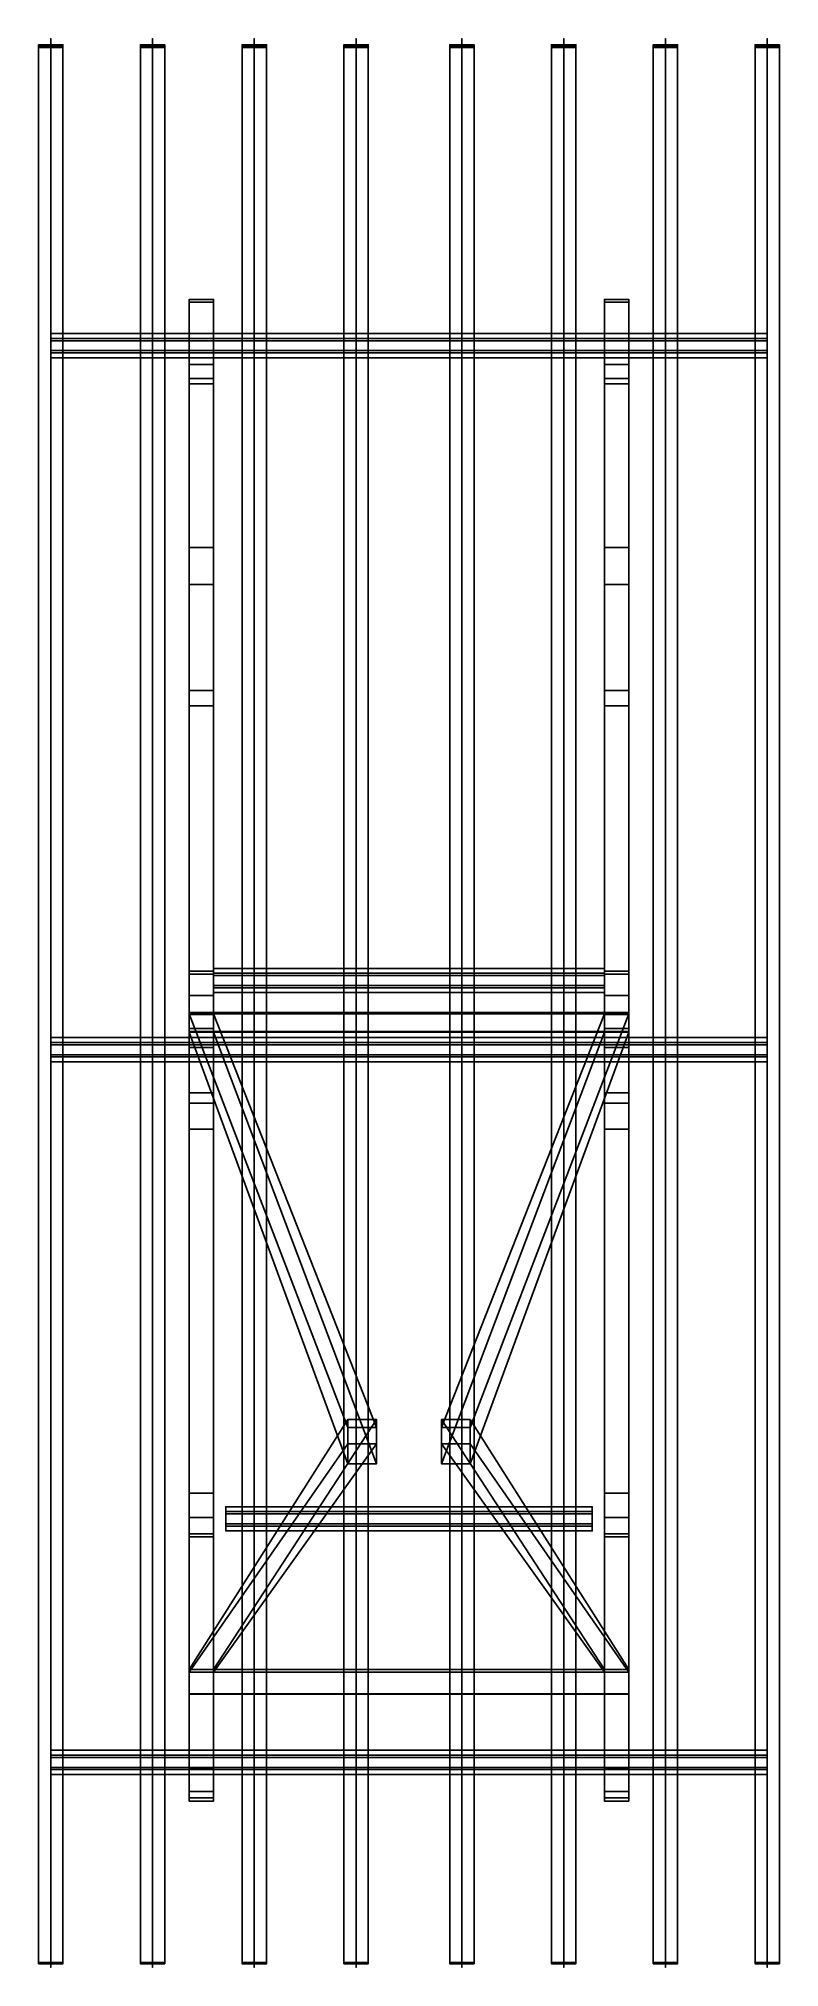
# Model space of a CAD drawing. Extents: x -0.91 to 0.91, y -1.1 to 3.64.
import ezdxf

# ---------------------------------------------------------------- set-up
doc = ezdxf.new("R2010")
doc.units = 0
doc.layers.add('FRAME', color=2, linetype='CONTINUOUS')
doc.layers.add('RAILS', color=1, linetype='CONTINUOUS')

msp = doc.modelspace()

# ---------------------------------------------------------------- linework, layer by layer
at = {"layer": 'FRAME'}
for points in [[(-0.54, 2.9951, 0.8113), (-0.54, -0.6856, 0.8188), (-0.48, -0.6856, 0.8188), (-0.48, 2.9951, 0.8113)], [(-0.48, 2.9951, 0.8113), (-0.48, 2.9887, 0.7516), (-0.54, 2.9887, 0.7516), (-0.54, 2.9951, 0.8113)], [(-0.54, 2.9887, 0.7516), (-0.54, -0.6931, 0.7492), (-0.54, -0.6856, 0.8188), (-0.54, 2.9951, 0.8113)], [(-0.48, 2.9887, 0.7516), (-0.48, -0.6931, 0.7492), (-0.54, -0.6931, 0.7492), (-0.54, 2.9887, 0.7516)], [(-0.54, 2.7877, 0.7533), (-0.54, 2.9887, 0.7516), (-0.54, 2.8354, 0.6375), (-0.54, 2.8011, 0.6915)], [(-0.54, 2.9887, 0.7516), (-0.48, 2.9887, 0.7516), (-0.48, 2.8354, 0.6375), (-0.54, 2.8354, 0.6375)], [(-0.48, -0.6856, 0.8188), (-0.48, -0.6931, 0.7492), (-0.48, 2.9887, 0.7516), (-0.48, 2.9951, 0.8113)], [(-0.48, 2.8011, 0.6915), (-0.48, 2.8354, 0.6375), (-0.48, 2.9887, 0.7516), (-0.48, 2.7877, 0.7533)], [(0.48, 2.9951, 0.8113), (0.48, -0.6856, 0.8188), (0.54, -0.6856, 0.8188), (0.54, 2.9951, 0.8113)], [(0.48, 2.9887, 0.7516), (0.48, -0.6931, 0.7492), (0.48, -0.6856, 0.8188), (0.48, 2.9951, 0.8113)], [(0.54, 2.9951, 0.8113), (0.54, 2.9887, 0.7516), (0.48, 2.9887, 0.7516), (0.48, 2.9951, 0.8113)], [(0.54, 2.9887, 0.7516), (0.54, -0.6931, 0.7492), (0.48, -0.6931, 0.7492), (0.48, 2.9887, 0.7516)], [(0.48, 2.7877, 0.7533), (0.48, 2.9887, 0.7516), (0.48, 2.8354, 0.6375), (0.48, 2.8011, 0.6915)], [(0.48, 2.9887, 0.7516), (0.54, 2.9887, 0.7516), (0.54, 2.8354, 0.6375), (0.48, 2.8354, 0.6375)], [(0.54, -0.6856, 0.8188), (0.54, -0.6931, 0.7492), (0.54, 2.9887, 0.7516), (0.54, 2.9951, 0.8113)], [(0.54, 2.8011, 0.6915), (0.54, 2.8354, 0.6375), (0.54, 2.9887, 0.7516), (0.54, 2.7877, 0.7533)], [(0.88, 2.8992, 0.8076), (0.88, 2.9113, 0.7801), (-0.88, 2.9113, 0.7801), (-0.88, 2.8992, 0.8076)], [(0.88, 2.9113, 0.7801), (0.88, 2.8936, 0.7559), (-0.88, 2.8936, 0.7559), (-0.88, 2.9113, 0.7801)], [(0.88, 2.8694, 0.8108), (0.88, 2.8992, 0.8076), (-0.88, 2.8992, 0.8076), (-0.88, 2.8694, 0.8108)], [(0.88, 2.8936, 0.7559), (0.88, 2.8637, 0.7592), (-0.88, 2.8637, 0.7592), (-0.88, 2.8936, 0.7559)], [(0.88, 2.8516, 0.7866), (0.88, 2.8694, 0.8108), (-0.88, 2.8694, 0.8108), (-0.88, 2.8516, 0.7866)], [(0.88, 2.8637, 0.7592), (0.88, 2.8516, 0.7866), (-0.88, 2.8516, 0.7866), (-0.88, 2.8637, 0.7592)], [(-0.48, 2.8354, 0.6375), (-0.48, 1.9967, 0.4168), (-0.54, 1.9967, 0.4168), (-0.54, 2.8354, 0.6375)], [(-0.54, 2.8354, 0.6375), (-0.54, 1.9967, 0.4168), (-0.54, 2.0341, 0.4831), (-0.54, 2.8011, 0.6915)], [(-0.48, 2.8011, 0.6915), (-0.48, 2.8354, 0.6375), (-0.54, 2.8354, 0.6375), (-0.54, 2.8011, 0.6915)], [(-0.54, 2.8011, 0.6915), (-0.54, 2.0341, 0.4831), (-0.48, 2.0341, 0.4831), (-0.48, 2.8011, 0.6915)], [(-0.54, 2.8011, 0.6915), (-0.48, 2.8011, 0.6915), (-0.48, 2.7877, 0.7533), (-0.54, 2.7877, 0.7533)], [(-0.48, 2.0341, 0.4831), (-0.48, 1.9967, 0.4168), (-0.48, 2.8354, 0.6375), (-0.48, 2.8011, 0.6915)], [(0.48, 2.8354, 0.6375), (0.48, 1.9967, 0.4168), (0.48, 2.0341, 0.4831), (0.48, 2.8011, 0.6915)], [(0.54, 2.8354, 0.6375), (0.54, 1.9967, 0.4168), (0.48, 1.9967, 0.4168), (0.48, 2.8354, 0.6375)], [(0.48, 2.8011, 0.6915), (0.48, 2.0341, 0.4831), (0.54, 2.0341, 0.4831), (0.54, 2.8011, 0.6915)], [(0.48, 2.8011, 0.6915), (0.54, 2.8011, 0.6915), (0.54, 2.7877, 0.7533), (0.48, 2.7877, 0.7533)], [(0.54, 2.0341, 0.4831), (0.54, 1.9967, 0.4168), (0.54, 2.8354, 0.6375), (0.54, 2.8011, 0.6915)], [(-0.54, 2.3857, 0.7568), (-0.54, 1.3378, -0.1856), (-0.54, 1.3453, -0.116), (-0.54, 2.2951, 0.7566)], [(-0.48, 2.3857, 0.7568), (-0.48, 1.3378, -0.1856), (-0.54, 1.3378, -0.1856), (-0.54, 2.3857, 0.7568)], [(-0.48, 1.3453, -0.116), (-0.48, 1.3378, -0.1856), (-0.48, 2.3857, 0.7568), (-0.48, 2.2951, 0.7566)], [(0.54, 2.3857, 0.7568), (0.54, 1.3378, -0.1856), (0.48, 1.3378, -0.1856), (0.48, 2.3857, 0.7568)], [(0.48, 2.3857, 0.7568), (0.48, 1.3378, -0.1856), (0.48, 1.3453, -0.116), (0.48, 2.2951, 0.7566)], [(0.54, 1.3453, -0.116), (0.54, 1.3378, -0.1856), (0.54, 2.3857, 0.7568), (0.54, 2.2951, 0.7566)], [(-0.54, 2.2951, 0.7566), (-0.54, 1.3453, -0.116), (-0.48, 1.3453, -0.116), (-0.48, 2.2951, 0.7566)], [(0.48, 2.2951, 0.7566), (0.48, 1.3453, -0.116), (0.54, 1.3453, -0.116), (0.54, 2.2951, 0.7566)], [(-0.54, 2.0341, 0.4831), (-0.54, 1.9967, 0.4168), (-0.48, 1.9967, 0.4168), (-0.48, 2.0341, 0.4831)], [(-0.54, 1.3453, -0.116), (-0.54, 1.2042, 0.7141), (-0.48, 1.2042, 0.7141), (-0.48, 1.3453, -0.116)], [(-0.54, 1.2857, -0.1095), (-0.54, 1.1579, 0.6588), (-0.54, 1.2042, 0.7141), (-0.54, 1.3453, -0.116)], [(-0.54, 1.3378, -0.1856), (-0.54, -0.0441, -0.0354), (-0.54, -0.0365, 0.0341), (-0.54, 1.3453, -0.116)], [(-0.54, 1.3453, -0.116), (-0.54, -0.0365, 0.0341), (-0.48, -0.0365, 0.0341), (-0.48, 1.3453, -0.116)], [(-0.48, 1.3378, -0.1856), (-0.48, -0.0441, -0.0354), (-0.54, -0.0441, -0.0354), (-0.54, 1.3378, -0.1856)], [(0.48, 1.352, -0.1469), (0.48, 1.3343, -0.1711), (-0.48, 1.3343, -0.1711), (-0.48, 1.352, -0.1469)], [(0.48, 1.3399, -0.1194), (0.48, 1.352, -0.1469), (-0.48, 1.352, -0.1469), (-0.48, 1.3399, -0.1194)], [(-0.48, 1.2042, 0.7141), (-0.48, 1.1579, 0.6588), (-0.48, 1.2857, -0.1095), (-0.48, 1.3453, -0.116)], [(-0.48, -0.0365, 0.0341), (-0.48, -0.0441, -0.0354), (-0.48, 1.3378, -0.1856), (-0.48, 1.3453, -0.116)], [(0.48, 1.3101, -0.1162), (0.48, 1.3399, -0.1194), (-0.48, 1.3399, -0.1194), (-0.48, 1.3101, -0.1162)], [(0.48, 1.3343, -0.1711), (0.48, 1.3045, -0.1678), (-0.48, 1.3045, -0.1678), (-0.48, 1.3343, -0.1711)], [(0.48, 1.3378, -0.1856), (0.48, -0.0441, -0.0354), (0.48, -0.0365, 0.0341), (0.48, 1.3453, -0.116)], [(0.48, 1.3453, -0.116), (0.48, -0.0365, 0.0341), (0.54, -0.0365, 0.0341), (0.54, 1.3453, -0.116)], [(0.48, 1.2857, -0.1095), (0.48, 1.1579, 0.6588), (0.48, 1.2042, 0.7141), (0.48, 1.3453, -0.116)], [(0.48, 1.3453, -0.116), (0.48, 1.2042, 0.7141), (0.54, 1.2042, 0.7141), (0.54, 1.3453, -0.116)], [(0.54, 1.3378, -0.1856), (0.54, -0.0441, -0.0354), (0.48, -0.0441, -0.0354), (0.48, 1.3378, -0.1856)], [(0.54, -0.0365, 0.0341), (0.54, -0.0441, -0.0354), (0.54, 1.3378, -0.1856), (0.54, 1.3453, -0.116)], [(0.54, 1.2042, 0.7141), (0.54, 1.1579, 0.6588), (0.54, 1.2857, -0.1095), (0.54, 1.3453, -0.116)], [(-0.48, 1.2857, -0.1095), (-0.48, 1.1579, 0.6588), (-0.54, 1.1579, 0.6588), (-0.54, 1.2857, -0.1095)], [(0.48, 1.2924, -0.1404), (0.48, 1.3101, -0.1162), (-0.48, 1.3101, -0.1162), (-0.48, 1.2924, -0.1404)], [(0.48, 1.3045, -0.1678), (0.48, 1.2924, -0.1404), (-0.48, 1.2924, -0.1404), (-0.48, 1.3045, -0.1678)], [(0.54, 1.2857, -0.1095), (0.54, 1.1579, 0.6588), (0.48, 1.1579, 0.6588), (0.48, 1.2857, -0.1095)], [(-0.54, 1.1971, 0.4634), (0.54, 1.1971, 0.4634), (0.54, 1.2435, 0.4282), (-0.54, 1.2435, 0.4282)], [(0.54, 1.2435, 0.4282), (0.54, 1.2403, 0.3984), (-0.54, 1.2403, 0.3984), (-0.54, 1.2435, 0.4282)], [(-0.15, 0.1349, -0.0549), (-0.54, 1.1949, 0.4435), (-0.54, 1.2403, 0.3984), (-0.15, 0.2243, -0.0646)], [(-0.15, 0.2243, -0.0646), (-0.54, 1.2403, 0.3984), (-0.48, 1.2403, 0.3984), (-0.08, 0.2243, -0.0646)], [(-0.48, 1.2383, 0.7507), (-0.48, 1.1579, 0.6588), (-0.54, 1.1579, 0.6588), (-0.54, 1.2383, 0.7507)], [(-0.54, 1.2383, 0.7507), (-0.54, 1.1579, 0.6588), (-0.54, 1.0464, 0.6508), (-0.54, 0.9567, 0.7511)], [(-0.48, 1.2403, 0.3984), (0.48, 1.2403, 0.3984), (0.48, 1.1949, 0.4435), (-0.48, 1.1949, 0.4435)], [(-0.48, 1.2403, 0.3984), (-0.48, 1.1949, 0.4435), (-0.08, 0.1349, -0.0549), (-0.08, 0.2243, -0.0646)], [(-0.48, 0.9567, 0.7511), (-0.48, 1.0464, 0.6508), (-0.48, 1.1579, 0.6588), (-0.48, 1.2383, 0.7507)], [(0.08, 0.1349, -0.0549), (0.48, 1.1949, 0.4435), (0.48, 1.2403, 0.3984), (0.08, 0.2243, -0.0646)], [(0.08, 0.2243, -0.0646), (0.48, 1.2403, 0.3984), (0.54, 1.2403, 0.3984), (0.15, 0.2243, -0.0646)], [(0.54, 1.2403, 0.3984), (0.54, 1.1949, 0.4435), (0.15, 0.1349, -0.0549), (0.15, 0.2243, -0.0646)], [(0.54, 1.2383, 0.7507), (0.54, 1.1579, 0.6588), (0.48, 1.1579, 0.6588), (0.48, 1.2383, 0.7507)], [(0.48, 1.2383, 0.7507), (0.48, 1.1579, 0.6588), (0.48, 1.0464, 0.6508), (0.48, 0.9567, 0.7511)], [(0.54, 0.9567, 0.7511), (0.54, 1.0464, 0.6508), (0.54, 1.1579, 0.6588), (0.54, 1.2383, 0.7507)], [(-0.54, 1.1949, 0.4435), (0.54, 1.1949, 0.4435), (0.54, 1.1971, 0.4634), (-0.54, 1.1971, 0.4634)], [(-0.08, 0.1349, -0.0549), (-0.48, 1.1949, 0.4435), (-0.54, 1.1949, 0.4435), (-0.15, 0.1349, -0.0549)], [(0.15, 0.1349, -0.0549), (0.54, 1.1949, 0.4435), (0.48, 1.1949, 0.4435), (0.08, 0.1349, -0.0549)], [(0.88, 1.1698, 0.8144), (0.88, 1.1819, 0.787), (-0.88, 1.1819, 0.787), (-0.88, 1.1698, 0.8144)], [(0.88, 1.1819, 0.787), (0.88, 1.1642, 0.7627), (-0.88, 1.1642, 0.7627), (-0.88, 1.1819, 0.787)], [(0.88, 1.14, 0.8176), (0.88, 1.1698, 0.8144), (-0.88, 1.1698, 0.8144), (-0.88, 1.14, 0.8176)], [(0.88, 1.1642, 0.7627), (0.88, 1.1344, 0.766), (-0.88, 1.1344, 0.766), (-0.88, 1.1642, 0.7627)], [(0.88, 1.1223, 0.7934), (0.88, 1.14, 0.8176), (-0.88, 1.14, 0.8176), (-0.88, 1.1223, 0.7934)], [(-0.54, 1.1579, 0.6588), (-0.48, 1.1579, 0.6588), (-0.48, 1.0464, 0.6508), (-0.54, 1.0464, 0.6508)], [(0.48, 1.1579, 0.6588), (0.54, 1.1579, 0.6588), (0.54, 1.0464, 0.6508), (0.48, 1.0464, 0.6508)], [(0.88, 1.1344, 0.766), (0.88, 1.1223, 0.7934), (-0.88, 1.1223, 0.7934), (-0.88, 1.1344, 0.766)], [(-0.54, 1.0464, 0.6508), (-0.48, 1.0464, 0.6508), (-0.48, 0.9567, 0.7511), (-0.54, 0.9567, 0.7511)], [(-0.54, 0.0032, 0.0298), (-0.54, 1.0209, 0.6938), (-0.54, 1.0464, 0.6508), (-0.54, 0.0629, 0.0233)], [(-0.54, 0.0629, 0.0233), (-0.54, 1.0464, 0.6508), (-0.48, 1.0464, 0.6508), (-0.48, 0.0629, 0.0233)], [(-0.48, 1.0464, 0.6508), (-0.48, 1.0209, 0.6938), (-0.48, 0.0032, 0.0298), (-0.48, 0.0629, 0.0233)], [(0.48, 0.0032, 0.0298), (0.48, 1.0209, 0.6938), (0.48, 1.0464, 0.6508), (0.48, 0.0629, 0.0233)], [(0.48, 0.0629, 0.0233), (0.48, 1.0464, 0.6508), (0.54, 1.0464, 0.6508), (0.54, 0.0629, 0.0233)], [(0.48, 1.0464, 0.6508), (0.54, 1.0464, 0.6508), (0.54, 0.9567, 0.7511), (0.48, 0.9567, 0.7511)], [(0.54, 1.0464, 0.6508), (0.54, 1.0209, 0.6938), (0.54, 0.0032, 0.0298), (0.54, 0.0629, 0.0233)], [(-0.48, 0.0032, 0.0298), (-0.48, 1.0209, 0.6938), (-0.54, 1.0209, 0.6938), (-0.54, 0.0032, 0.0298)], [(0.54, 0.0032, 0.0298), (0.54, 1.0209, 0.6938), (0.48, 1.0209, 0.6938), (0.48, 0.0032, 0.0298)], [(-0.15, 0.1846, -0.0603), (-0.54, -0.3765, 0.4231), (-0.54, -0.37, 0.4828), (-0.15, 0.2442, -0.0668)], [(-0.15, 0.2442, -0.0668), (-0.54, -0.37, 0.4828), (-0.48, -0.37, 0.4828), (-0.08, 0.2442, -0.0668)], [(-0.48, -0.37, 0.4828), (-0.48, -0.3765, 0.4231), (-0.08, 0.1846, -0.0603), (-0.08, 0.2442, -0.0668)], [(-0.08, 0.2442, -0.0668), (-0.08, 0.1846, -0.0603), (-0.15, 0.1846, -0.0603), (-0.15, 0.2442, -0.0668)], [(0.08, 0.1846, -0.0603), (0.48, -0.3765, 0.4231), (0.48, -0.37, 0.4828), (0.08, 0.2442, -0.0668)], [(0.08, 0.2442, -0.0668), (0.48, -0.37, 0.4828), (0.54, -0.37, 0.4828), (0.15, 0.2442, -0.0668)], [(0.15, 0.2442, -0.0668), (0.15, 0.1846, -0.0603), (0.08, 0.1846, -0.0603), (0.08, 0.2442, -0.0668)], [(0.54, -0.37, 0.4828), (0.54, -0.3765, 0.4231), (0.15, 0.1846, -0.0603), (0.15, 0.2442, -0.0668)], [(-0.08, 0.2243, -0.0646), (-0.08, 0.1349, -0.0549), (-0.15, 0.1349, -0.0549), (-0.15, 0.2243, -0.0646)], [(0.15, 0.2243, -0.0646), (0.15, 0.1349, -0.0549), (0.08, 0.1349, -0.0549), (0.08, 0.2243, -0.0646)], [(-0.08, 0.1846, -0.0603), (-0.48, -0.3765, 0.4231), (-0.54, -0.3765, 0.4231), (-0.15, 0.1846, -0.0603)], [(0.15, 0.1846, -0.0603), (0.54, -0.3765, 0.4231), (0.48, -0.3765, 0.4231), (0.08, 0.1846, -0.0603)], [(0.45, 0.0177, 0.0242), (0.45, 0.0298, -0.0032), (-0.45, 0.0298, -0.0032), (-0.45, 0.0177, 0.0242)], [(0.45, 0.0298, -0.0032), (0.45, 0.0121, -0.0274), (-0.45, 0.0121, -0.0274), (-0.45, 0.0298, -0.0032)], [(0.45, -0.0121, 0.0274), (0.45, 0.0177, 0.0242), (-0.45, 0.0177, 0.0242), (-0.45, -0.0121, 0.0274)], [(0.45, 0.0121, -0.0274), (0.45, -0.0177, -0.0242), (-0.45, -0.0177, -0.0242), (-0.45, 0.0121, -0.0274)], [(-0.54, -0.0441, -0.0354), (-0.54, -0.67, 0.7769), (-0.54, -0.6149, 0.8212), (-0.54, -0.0365, 0.0341)], [(-0.54, -0.0365, 0.0341), (-0.54, -0.6149, 0.8212), (-0.48, -0.6149, 0.8212), (-0.48, -0.0365, 0.0341)], [(-0.48, -0.0441, -0.0354), (-0.48, -0.67, 0.7769), (-0.54, -0.67, 0.7769), (-0.54, -0.0441, -0.0354)], [(-0.48, -0.6149, 0.8212), (-0.48, -0.67, 0.7769), (-0.48, -0.0441, -0.0354), (-0.48, -0.0365, 0.0341)], [(0.45, -0.0298, 0.0032), (0.45, -0.0121, 0.0274), (-0.45, -0.0121, 0.0274), (-0.45, -0.0298, 0.0032)], [(0.45, -0.0177, -0.0242), (0.45, -0.0298, 0.0032), (-0.45, -0.0298, 0.0032), (-0.45, -0.0177, -0.0242)], [(0.48, -0.0441, -0.0354), (0.48, -0.67, 0.7769), (0.48, -0.6149, 0.8212), (0.48, -0.0365, 0.0341)], [(0.48, -0.0365, 0.0341), (0.48, -0.6149, 0.8212), (0.54, -0.6149, 0.8212), (0.54, -0.0365, 0.0341)], [(0.54, -0.0441, -0.0354), (0.54, -0.67, 0.7769), (0.48, -0.67, 0.7769), (0.48, -0.0441, -0.0354)], [(0.54, -0.6149, 0.8212), (0.54, -0.67, 0.7769), (0.54, -0.0441, -0.0354), (0.54, -0.0365, 0.0341)], [(-0.54, -0.4297, 0.4893), (0.54, -0.4297, 0.4893), (0.54, -0.37, 0.4828), (-0.54, -0.37, 0.4828)], [(0.54, -0.37, 0.4828), (0.54, -0.3765, 0.4231), (-0.54, -0.3765, 0.4231), (-0.54, -0.37, 0.4828)], [(-0.54, -0.3765, 0.4231), (0.54, -0.3765, 0.4231), (0.54, -0.4308, 0.4793), (-0.54, -0.4308, 0.4793)], [(-0.54, -0.4308, 0.4793), (0.54, -0.4308, 0.4793), (0.54, -0.4297, 0.4893), (-0.54, -0.4297, 0.4893)], [(0.88, -0.5805, 0.8134), (0.88, -0.5684, 0.786), (-0.88, -0.5684, 0.786), (-0.88, -0.5805, 0.8134)], [(0.88, -0.5684, 0.786), (0.88, -0.5862, 0.7618), (-0.88, -0.5862, 0.7618), (-0.88, -0.5684, 0.786)], [(0.88, -0.6104, 0.8167), (0.88, -0.5805, 0.8134), (-0.88, -0.5805, 0.8134), (-0.88, -0.6104, 0.8167)], [(0.88, -0.5862, 0.7618), (0.88, -0.616, 0.765), (-0.88, -0.616, 0.765), (-0.88, -0.5862, 0.7618)], [(0.88, -0.6281, 0.7925), (0.88, -0.6104, 0.8167), (-0.88, -0.6104, 0.8167), (-0.88, -0.6281, 0.7925)], [(0.88, -0.616, 0.765), (0.88, -0.6281, 0.7925), (-0.88, -0.6281, 0.7925), (-0.88, -0.616, 0.765)], [(-0.54, -0.6856, 0.8188), (-0.54, -0.6931, 0.7492), (-0.48, -0.6931, 0.7492), (-0.48, -0.6856, 0.8188)], [(0.48, -0.6856, 0.8188), (0.48, -0.6931, 0.7492), (0.54, -0.6931, 0.7492), (0.54, -0.6856, 0.8188)]]:
    msp.add_3dface(points, dxfattribs=at)
at = {"layer": 'RAILS'}
for points in [[(-0.91, 3.615, 0.6836), (-0.91, -1.0927, 0.682), (-0.91, -1.0895, 0.7118), (-0.91, 3.6204, 0.7333)], [(-0.91, 3.6204, 0.7333), (-0.91, -1.0895, 0.7118), (-0.85, -1.0895, 0.7118), (-0.85, 3.6204, 0.7333)], [(-0.85, 3.6204, 0.7333), (-0.85, 3.615, 0.6836), (-0.91, 3.615, 0.6836), (-0.91, 3.6204, 0.7333)], [(-0.91, 3.6134, 0.8547), (-0.91, -1.0921, 0.8731), (-0.91, -1.0899, 0.8929), (-0.91, 3.6178, 0.8945)], [(-0.91, 3.6178, 0.8945), (-0.91, -1.0899, 0.8929), (-0.85, -1.0899, 0.8929), (-0.85, 3.6178, 0.8945)], [(-0.85, 3.6178, 0.8945), (-0.85, 3.6134, 0.8547), (-0.91, 3.6134, 0.8547), (-0.91, 3.6178, 0.8945)], [(-0.85, 3.615, 0.6836), (-0.85, -1.0927, 0.682), (-0.91, -1.0927, 0.682), (-0.91, 3.615, 0.6836)], [(-0.85, 3.6134, 0.8547), (-0.85, -1.0921, 0.8731), (-0.91, -1.0921, 0.8731), (-0.91, 3.6134, 0.8547)], [(-0.88, 3.6357, 0.7819), (-0.88, -1.1018, 0.7836), (-0.88, -1.0921, 0.8731), (-0.88, 3.6134, 0.8547)], [(-0.88, 3.6134, 0.8547), (-0.88, -1.0921, 0.8731), (-0.88, -1.1018, 0.7836), (-0.88, 3.6357, 0.7819)], [(-0.88, 3.6357, 0.7819), (-0.88, -1.1018, 0.7836), (-0.88, -1.0895, 0.7118), (-0.88, 3.6204, 0.7333)], [(-0.88, 3.6204, 0.7333), (-0.88, -1.0895, 0.7118), (-0.88, -1.1018, 0.7836), (-0.88, 3.6357, 0.7819)], [(-0.85, -1.0895, 0.7118), (-0.85, -1.0927, 0.682), (-0.85, 3.615, 0.6836), (-0.85, 3.6204, 0.7333)], [(-0.85, -1.0899, 0.8929), (-0.85, -1.0921, 0.8731), (-0.85, 3.6134, 0.8547), (-0.85, 3.6178, 0.8945)], [(-0.66, 3.615, 0.6836), (-0.66, -1.0927, 0.682), (-0.66, -1.0895, 0.7118), (-0.66, 3.6204, 0.7333)], [(-0.66, 3.6204, 0.7333), (-0.66, -1.0895, 0.7118), (-0.6, -1.0895, 0.7118), (-0.6, 3.6204, 0.7333)], [(-0.6, 3.6204, 0.7333), (-0.6, 3.615, 0.6836), (-0.66, 3.615, 0.6836), (-0.66, 3.6204, 0.7333)], [(-0.66, 3.6178, 0.8945), (-0.66, -1.0899, 0.8929), (-0.6, -1.0899, 0.8929), (-0.6, 3.6178, 0.8945)], [(-0.66, 3.6134, 0.8547), (-0.66, -1.0921, 0.8731), (-0.66, -1.0899, 0.8929), (-0.66, 3.6178, 0.8945)], [(-0.6, 3.6178, 0.8945), (-0.6, 3.6134, 0.8547), (-0.66, 3.6134, 0.8547), (-0.66, 3.6178, 0.8945)], [(-0.6, 3.615, 0.6836), (-0.6, -1.0927, 0.682), (-0.66, -1.0927, 0.682), (-0.66, 3.615, 0.6836)], [(-0.6, 3.6134, 0.8547), (-0.6, -1.0921, 0.8731), (-0.66, -1.0921, 0.8731), (-0.66, 3.6134, 0.8547)], [(-0.63, 3.6357, 0.7819), (-0.63, -1.1018, 0.7836), (-0.63, -1.0921, 0.8731), (-0.63, 3.6134, 0.8547)], [(-0.63, 3.6134, 0.8547), (-0.63, -1.0921, 0.8731), (-0.63, -1.1018, 0.7836), (-0.63, 3.6357, 0.7819)], [(-0.63, 3.6204, 0.7333), (-0.63, -1.0895, 0.7118), (-0.63, -1.1018, 0.7836), (-0.63, 3.6357, 0.7819)], [(-0.63, 3.6357, 0.7819), (-0.63, -1.1018, 0.7836), (-0.63, -1.0895, 0.7118), (-0.63, 3.6204, 0.7333)], [(-0.6, -1.0895, 0.7118), (-0.6, -1.0927, 0.682), (-0.6, 3.615, 0.6836), (-0.6, 3.6204, 0.7333)], [(-0.6, -1.0899, 0.8929), (-0.6, -1.0921, 0.8731), (-0.6, 3.6134, 0.8547), (-0.6, 3.6178, 0.8945)], [(-0.41, 3.615, 0.6836), (-0.41, -1.0927, 0.682), (-0.41, -1.0895, 0.7118), (-0.41, 3.6204, 0.7333)], [(-0.41, 3.6204, 0.7333), (-0.41, -1.0895, 0.7118), (-0.35, -1.0895, 0.7118), (-0.35, 3.6204, 0.7333)], [(-0.35, 3.6204, 0.7333), (-0.35, 3.615, 0.6836), (-0.41, 3.615, 0.6836), (-0.41, 3.6204, 0.7333)], [(-0.41, 3.6178, 0.8945), (-0.41, -1.0899, 0.8929), (-0.35, -1.0899, 0.8929), (-0.35, 3.6178, 0.8945)], [(-0.41, 3.6134, 0.8547), (-0.41, -1.0921, 0.8731), (-0.41, -1.0899, 0.8929), (-0.41, 3.6178, 0.8945)], [(-0.35, 3.6178, 0.8945), (-0.35, 3.6134, 0.8547), (-0.41, 3.6134, 0.8547), (-0.41, 3.6178, 0.8945)], [(-0.35, 3.615, 0.6836), (-0.35, -1.0927, 0.682), (-0.41, -1.0927, 0.682), (-0.41, 3.615, 0.6836)], [(-0.35, 3.6134, 0.8547), (-0.35, -1.0921, 0.8731), (-0.41, -1.0921, 0.8731), (-0.41, 3.6134, 0.8547)], [(-0.38, 3.6357, 0.7819), (-0.38, -1.1018, 0.7836), (-0.38, -1.0921, 0.8731), (-0.38, 3.6134, 0.8547)], [(-0.38, 3.6134, 0.8547), (-0.38, -1.0921, 0.8731), (-0.38, -1.1018, 0.7836), (-0.38, 3.6357, 0.7819)], [(-0.38, 3.6204, 0.7333), (-0.38, -1.0895, 0.7118), (-0.38, -1.1018, 0.7836), (-0.38, 3.6357, 0.7819)], [(-0.38, 3.6357, 0.7819), (-0.38, -1.1018, 0.7836), (-0.38, -1.0895, 0.7118), (-0.38, 3.6204, 0.7333)], [(-0.35, -1.0895, 0.7118), (-0.35, -1.0927, 0.682), (-0.35, 3.615, 0.6836), (-0.35, 3.6204, 0.7333)], [(-0.35, -1.0899, 0.8929), (-0.35, -1.0921, 0.8731), (-0.35, 3.6134, 0.8547), (-0.35, 3.6178, 0.8945)], [(-0.16, 3.615, 0.6836), (-0.16, -1.0927, 0.682), (-0.16, -1.0895, 0.7118), (-0.16, 3.6204, 0.7333)], [(-0.16, 3.6204, 0.7333), (-0.16, -1.0895, 0.7118), (-0.1, -1.0895, 0.7118), (-0.1, 3.6204, 0.7333)], [(-0.1, 3.6204, 0.7333), (-0.1, 3.615, 0.6836), (-0.16, 3.615, 0.6836), (-0.16, 3.6204, 0.7333)], [(-0.16, 3.6178, 0.8945), (-0.16, -1.0899, 0.8929), (-0.1, -1.0899, 0.8929), (-0.1, 3.6178, 0.8945)], [(-0.16, 3.6134, 0.8547), (-0.16, -1.0921, 0.8731), (-0.16, -1.0899, 0.8929), (-0.16, 3.6178, 0.8945)], [(-0.1, 3.6178, 0.8945), (-0.1, 3.6134, 0.8547), (-0.16, 3.6134, 0.8547), (-0.16, 3.6178, 0.8945)], [(-0.1, 3.615, 0.6836), (-0.1, -1.0927, 0.682), (-0.16, -1.0927, 0.682), (-0.16, 3.615, 0.6836)], [(-0.1, 3.6134, 0.8547), (-0.1, -1.0921, 0.8731), (-0.16, -1.0921, 0.8731), (-0.16, 3.6134, 0.8547)], [(-0.13, 3.6357, 0.7819), (-0.13, -1.1018, 0.7836), (-0.13, -1.0921, 0.8731), (-0.13, 3.6134, 0.8547)], [(-0.13, 3.6134, 0.8547), (-0.13, -1.0921, 0.8731), (-0.13, -1.1018, 0.7836), (-0.13, 3.6357, 0.7819)], [(-0.13, 3.6204, 0.7333), (-0.13, -1.0895, 0.7118), (-0.13, -1.1018, 0.7836), (-0.13, 3.6357, 0.7819)], [(-0.13, 3.6357, 0.7819), (-0.13, -1.1018, 0.7836), (-0.13, -1.0895, 0.7118), (-0.13, 3.6204, 0.7333)], [(-0.1, -1.0895, 0.7118), (-0.1, -1.0927, 0.682), (-0.1, 3.615, 0.6836), (-0.1, 3.6204, 0.7333)], [(-0.1, -1.0899, 0.8929), (-0.1, -1.0921, 0.8731), (-0.1, 3.6134, 0.8547), (-0.1, 3.6178, 0.8945)], [(0.1, 3.6204, 0.7333), (0.1, -1.0895, 0.7118), (0.16, -1.0895, 0.7118), (0.16, 3.6204, 0.7333)], [(0.1, 3.615, 0.6836), (0.1, -1.0927, 0.682), (0.1, -1.0895, 0.7118), (0.1, 3.6204, 0.7333)], [(0.16, 3.6204, 0.7333), (0.16, 3.615, 0.6836), (0.1, 3.615, 0.6836), (0.1, 3.6204, 0.7333)], [(0.1, 3.6134, 0.8547), (0.1, -1.0921, 0.8731), (0.1, -1.0899, 0.8929), (0.1, 3.6178, 0.8945)], [(0.1, 3.6178, 0.8945), (0.1, -1.0899, 0.8929), (0.16, -1.0899, 0.8929), (0.16, 3.6178, 0.8945)], [(0.16, 3.6178, 0.8945), (0.16, 3.6134, 0.8547), (0.1, 3.6134, 0.8547), (0.1, 3.6178, 0.8945)], [(0.16, 3.615, 0.6836), (0.16, -1.0927, 0.682), (0.1, -1.0927, 0.682), (0.1, 3.615, 0.6836)], [(0.16, 3.6134, 0.8547), (0.16, -1.0921, 0.8731), (0.1, -1.0921, 0.8731), (0.1, 3.6134, 0.8547)], [(0.13, 3.6134, 0.8547), (0.13, -1.0921, 0.8731), (0.13, -1.1018, 0.7836), (0.13, 3.6357, 0.7819)], [(0.13, 3.6357, 0.7819), (0.13, -1.1018, 0.7836), (0.13, -1.0921, 0.8731), (0.13, 3.6134, 0.8547)], [(0.13, 3.6357, 0.7819), (0.13, -1.1018, 0.7836), (0.13, -1.0895, 0.7118), (0.13, 3.6204, 0.7333)], [(0.13, 3.6204, 0.7333), (0.13, -1.0895, 0.7118), (0.13, -1.1018, 0.7836), (0.13, 3.6357, 0.7819)], [(0.16, -1.0895, 0.7118), (0.16, -1.0927, 0.682), (0.16, 3.615, 0.6836), (0.16, 3.6204, 0.7333)], [(0.16, -1.0899, 0.8929), (0.16, -1.0921, 0.8731), (0.16, 3.6134, 0.8547), (0.16, 3.6178, 0.8945)], [(0.35, 3.6204, 0.7333), (0.35, -1.0895, 0.7118), (0.41, -1.0895, 0.7118), (0.41, 3.6204, 0.7333)], [(0.35, 3.615, 0.6836), (0.35, -1.0927, 0.682), (0.35, -1.0895, 0.7118), (0.35, 3.6204, 0.7333)], [(0.41, 3.6204, 0.7333), (0.41, 3.615, 0.6836), (0.35, 3.615, 0.6836), (0.35, 3.6204, 0.7333)], [(0.35, 3.6134, 0.8547), (0.35, -1.0921, 0.8731), (0.35, -1.0899, 0.8929), (0.35, 3.6178, 0.8945)], [(0.35, 3.6178, 0.8945), (0.35, -1.0899, 0.8929), (0.41, -1.0899, 0.8929), (0.41, 3.6178, 0.8945)], [(0.41, 3.6178, 0.8945), (0.41, 3.6134, 0.8547), (0.35, 3.6134, 0.8547), (0.35, 3.6178, 0.8945)], [(0.41, 3.615, 0.6836), (0.41, -1.0927, 0.682), (0.35, -1.0927, 0.682), (0.35, 3.615, 0.6836)], [(0.41, 3.6134, 0.8547), (0.41, -1.0921, 0.8731), (0.35, -1.0921, 0.8731), (0.35, 3.6134, 0.8547)], [(0.38, 3.6134, 0.8547), (0.38, -1.0921, 0.8731), (0.38, -1.1018, 0.7836), (0.38, 3.6357, 0.7819)], [(0.38, 3.6357, 0.7819), (0.38, -1.1018, 0.7836), (0.38, -1.0921, 0.8731), (0.38, 3.6134, 0.8547)], [(0.38, 3.6357, 0.7819), (0.38, -1.1018, 0.7836), (0.38, -1.0895, 0.7118), (0.38, 3.6204, 0.7333)], [(0.38, 3.6204, 0.7333), (0.38, -1.0895, 0.7118), (0.38, -1.1018, 0.7836), (0.38, 3.6357, 0.7819)], [(0.41, -1.0895, 0.7118), (0.41, -1.0927, 0.682), (0.41, 3.615, 0.6836), (0.41, 3.6204, 0.7333)], [(0.41, -1.0899, 0.8929), (0.41, -1.0921, 0.8731), (0.41, 3.6134, 0.8547), (0.41, 3.6178, 0.8945)], [(0.6, 3.6204, 0.7333), (0.6, -1.0895, 0.7118), (0.66, -1.0895, 0.7118), (0.66, 3.6204, 0.7333)], [(0.6, 3.615, 0.6836), (0.6, -1.0927, 0.682), (0.6, -1.0895, 0.7118), (0.6, 3.6204, 0.7333)], [(0.66, 3.6204, 0.7333), (0.66, 3.615, 0.6836), (0.6, 3.615, 0.6836), (0.6, 3.6204, 0.7333)], [(0.6, 3.6134, 0.8547), (0.6, -1.0921, 0.8731), (0.6, -1.0899, 0.8929), (0.6, 3.6178, 0.8945)], [(0.6, 3.6178, 0.8945), (0.6, -1.0899, 0.8929), (0.66, -1.0899, 0.8929), (0.66, 3.6178, 0.8945)], [(0.66, 3.6178, 0.8945), (0.66, 3.6134, 0.8547), (0.6, 3.6134, 0.8547), (0.6, 3.6178, 0.8945)], [(0.66, 3.615, 0.6836), (0.66, -1.0927, 0.682), (0.6, -1.0927, 0.682), (0.6, 3.615, 0.6836)], [(0.66, 3.6134, 0.8547), (0.66, -1.0921, 0.8731), (0.6, -1.0921, 0.8731), (0.6, 3.6134, 0.8547)], [(0.63, 3.6134, 0.8547), (0.63, -1.0921, 0.8731), (0.63, -1.1018, 0.7836), (0.63, 3.6357, 0.7819)], [(0.63, 3.6357, 0.7819), (0.63, -1.1018, 0.7836), (0.63, -1.0921, 0.8731), (0.63, 3.6134, 0.8547)], [(0.63, 3.6357, 0.7819), (0.63, -1.1018, 0.7836), (0.63, -1.0895, 0.7118), (0.63, 3.6204, 0.7333)], [(0.63, 3.6204, 0.7333), (0.63, -1.0895, 0.7118), (0.63, -1.1018, 0.7836), (0.63, 3.6357, 0.7819)], [(0.66, -1.0895, 0.7118), (0.66, -1.0927, 0.682), (0.66, 3.615, 0.6836), (0.66, 3.6204, 0.7333)], [(0.66, -1.0899, 0.8929), (0.66, -1.0921, 0.8731), (0.66, 3.6134, 0.8547), (0.66, 3.6178, 0.8945)], [(0.85, 3.615, 0.6836), (0.85, -1.0927, 0.682), (0.85, -1.0895, 0.7118), (0.85, 3.6204, 0.7333)], [(0.85, 3.6204, 0.7333), (0.85, -1.0895, 0.7118), (0.91, -1.0895, 0.7118), (0.91, 3.6204, 0.7333)], [(0.91, 3.6204, 0.7333), (0.91, 3.615, 0.6836), (0.85, 3.615, 0.6836), (0.85, 3.6204, 0.7333)], [(0.85, 3.6178, 0.8945), (0.85, -1.0899, 0.8929), (0.91, -1.0899, 0.8929), (0.91, 3.6178, 0.8945)], [(0.85, 3.6134, 0.8547), (0.85, -1.0921, 0.8731), (0.85, -1.0899, 0.8929), (0.85, 3.6178, 0.8945)], [(0.91, 3.6178, 0.8945), (0.91, 3.6134, 0.8547), (0.85, 3.6134, 0.8547), (0.85, 3.6178, 0.8945)], [(0.91, 3.615, 0.6836), (0.91, -1.0927, 0.682), (0.85, -1.0927, 0.682), (0.85, 3.615, 0.6836)], [(0.91, 3.6134, 0.8547), (0.91, -1.0921, 0.8731), (0.85, -1.0921, 0.8731), (0.85, 3.6134, 0.8547)], [(0.88, 3.6357, 0.7819), (0.88, -1.1018, 0.7836), (0.88, -1.0921, 0.8731), (0.88, 3.6134, 0.8547)], [(0.88, 3.6134, 0.8547), (0.88, -1.0921, 0.8731), (0.88, -1.1018, 0.7836), (0.88, 3.6357, 0.7819)], [(0.88, 3.6204, 0.7333), (0.88, -1.0895, 0.7118), (0.88, -1.1018, 0.7836), (0.88, 3.6357, 0.7819)], [(0.88, 3.6357, 0.7819), (0.88, -1.1018, 0.7836), (0.88, -1.0895, 0.7118), (0.88, 3.6204, 0.7333)], [(0.91, -1.0895, 0.7118), (0.91, -1.0927, 0.682), (0.91, 3.615, 0.6836), (0.91, 3.6204, 0.7333)], [(0.91, -1.0899, 0.8929), (0.91, -1.0921, 0.8731), (0.91, 3.6134, 0.8547), (0.91, 3.6178, 0.8945)], [(-0.91, -1.0895, 0.7118), (-0.91, -1.0927, 0.682), (-0.85, -1.0927, 0.682), (-0.85, -1.0895, 0.7118)], [(-0.66, -1.0895, 0.7118), (-0.66, -1.0927, 0.682), (-0.6, -1.0927, 0.682), (-0.6, -1.0895, 0.7118)], [(-0.41, -1.0895, 0.7118), (-0.41, -1.0927, 0.682), (-0.35, -1.0927, 0.682), (-0.35, -1.0895, 0.7118)], [(-0.16, -1.0895, 0.7118), (-0.16, -1.0927, 0.682), (-0.1, -1.0927, 0.682), (-0.1, -1.0895, 0.7118)], [(0.1, -1.0895, 0.7118), (0.1, -1.0927, 0.682), (0.16, -1.0927, 0.682), (0.16, -1.0895, 0.7118)], [(0.35, -1.0895, 0.7118), (0.35, -1.0927, 0.682), (0.41, -1.0927, 0.682), (0.41, -1.0895, 0.7118)], [(0.6, -1.0895, 0.7118), (0.6, -1.0927, 0.682), (0.66, -1.0927, 0.682), (0.66, -1.0895, 0.7118)], [(0.85, -1.0895, 0.7118), (0.85, -1.0927, 0.682), (0.91, -1.0927, 0.682), (0.91, -1.0895, 0.7118)], [(-0.91, -1.0899, 0.8929), (-0.91, -1.0921, 0.8731), (-0.85, -1.0921, 0.8731), (-0.85, -1.0899, 0.8929)], [(-0.66, -1.0899, 0.8929), (-0.66, -1.0921, 0.8731), (-0.6, -1.0921, 0.8731), (-0.6, -1.0899, 0.8929)], [(-0.41, -1.0899, 0.8929), (-0.41, -1.0921, 0.8731), (-0.35, -1.0921, 0.8731), (-0.35, -1.0899, 0.8929)], [(-0.16, -1.0899, 0.8929), (-0.16, -1.0921, 0.8731), (-0.1, -1.0921, 0.8731), (-0.1, -1.0899, 0.8929)], [(0.1, -1.0899, 0.8929), (0.1, -1.0921, 0.8731), (0.16, -1.0921, 0.8731), (0.16, -1.0899, 0.8929)], [(0.35, -1.0899, 0.8929), (0.35, -1.0921, 0.8731), (0.41, -1.0921, 0.8731), (0.41, -1.0899, 0.8929)], [(0.6, -1.0899, 0.8929), (0.6, -1.0921, 0.8731), (0.66, -1.0921, 0.8731), (0.66, -1.0899, 0.8929)], [(0.85, -1.0899, 0.8929), (0.85, -1.0921, 0.8731), (0.91, -1.0921, 0.8731), (0.91, -1.0899, 0.8929)]]:
    msp.add_3dface(points, dxfattribs=at)

doc.saveas('drawing.dxf')
